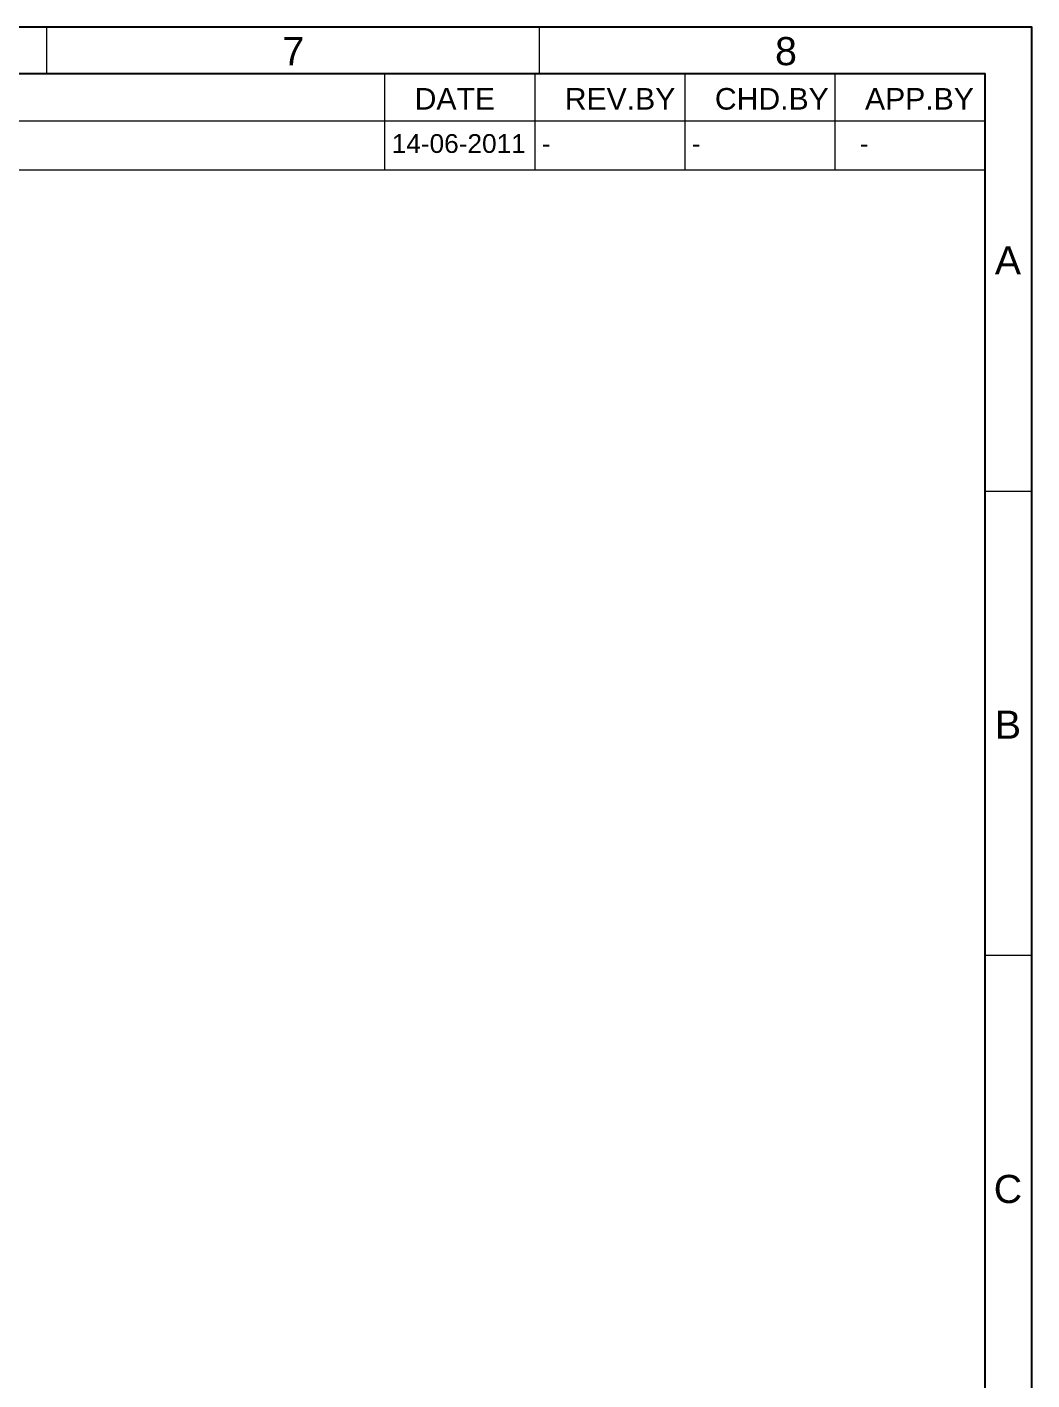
# Model space of a CAD drawing. Header units: inches. Extents: x -115 to 1565, y -604 to 584.
# Drawn here: x 1137 to 1565, y 7 to 584 of the extents above; entities that cross this region are included whole.
import ezdxf

# ---------------------------------------------------------------- set-up
doc = ezdxf.new("R2010")
doc.units = ezdxf.units.IN
doc.header["$LTSCALE"] = 1.209999999999999
doc.header["$MEASUREMENT"] = 0
doc.layers.add('Notes-Text', color=7, linetype='CONTINUOUS')
doc.layers.add('TABLE', color=53, linetype='CONTINUOUS', lineweight=25)
doc.layers.add('Template', color=53, linetype='CONTINUOUS', lineweight=9)
doc.styles.get("Standard").update_dxf_attribs({"font": 'ARIAL.TTF'})

# ---------------------------------------------------------------- blocks, each defined once
blk = doc.blocks.new('A3_Landscape')
at = {"layer": 'TABLE'}
for points in [[(1888.834868650956, -137.596124342245), (2308.834868650956, -137.596124342245), (2308.834868650956, 159.403875657755), (1888.834868650956, 159.403875657755)], [(1893.834868650956, -132.596124342245), (2303.834868650956, -132.596124342245), (2303.834868650956, 154.403875657755), (1893.834868650956, 154.403875657755)]]:
    blk.add_lwpolyline(points, close=True, dxfattribs=at)
at = {"layer": 'Template', "lineweight": 5}
for p, q in [((2203.834868650956, 154.403875657755), (2203.834868650956, 159.403875657755)), ((2256.334868650956, 154.403875657755), (2256.334868650956, 159.403875657755)), ((2308.834868650956, 109.903875657755), (2303.834868650956, 109.903875657755)), ((2308.834868650956, 60.40387565775502), (2303.834868650956, 60.40387565775502))]:
    blk.add_line(p, q, dxfattribs=at)
at = {"layer": 'Template'}
for p, q in [((2239.834868650956, 154.403875657755), (2239.834868650956, 149.403875657755)), ((2255.834868650956, 154.403875657755), (2255.834868650956, 149.403875657755)), ((2271.834868650956, 154.403875657755), (2271.834868650956, 149.403875657755)), ((2287.834868650956, 154.403875657755), (2287.834868650956, 149.403875657755)), ((2303.834868650956, 154.403875657755), (2303.834868650956, 149.403875657755)), ((2103.834868650956, 149.403875657755), (2303.834868650956, 149.403875657755))]:
    blk.add_line(p, q, dxfattribs=at)
at = {"layer": 'Template', "lineweight": 5}
for s, insert, char_height, attachment_point in [('{\\fArial|b0|i0|c0|p34;7}', (2230.120870145451, 158.3382624306257), 3, 2), ('{\\fArial|b0|i0|c0|p34;8}', (2282.620870145451, 158.3382624306257), 3, 2), ('{\\fArial|b0|i0|c0|p34;DATE}', (2243.041892201291, 152.903875657755), 2.299999999999999, 1), ('{\\fArial|b0|i0|c0|p34;REV.BY}', (2259.041892201291, 152.903875657755), 2.299999999999999, 1), ('{\\fArial|b0|i0|c0|p34;CHD.BY}', (2275.041892201291, 152.903875657755), 2.299999999999999, 1), ('{\\fArial|b0|i0|c0|p34;APP.BY}', (2291.041892201291, 152.903875657755), 2.299999999999999, 1), ('{\\fArial|b0|i0|c0|p34;A}', (2306.277178718858, 136.0270467955611), 3, 2), ('{\\fArial|b0|i0|c0|p34;B}', (2306.277178718858, 86.52704679556109), 3, 2), ('{\\fArial|b0|i0|c0|p34;C}', (2306.277178718858, 37.02704679556109), 3, 2)]:
    blk.add_mtext(s, dxfattribs=dict(at, insert=insert, char_height=char_height, attachment_point=attachment_point))

msp = doc.modelspace()

# ---------------------------------------------------------------- linework, layer by layer
at = {"layer": 'Template'}
for p, q in [((1289.084706766217, 544.2565873269928), (1289.084706766217, 523.3239142510321)), ((1353.084706766217, 544.2565873269928), (1353.084706766217, 523.3239142510321)), ((1417.084706766217, 544.2565873269928), (1417.084706766217, 523.3239142510321)), ((1481.084706766217, 544.2565873269928), (1481.084706766217, 523.3239142510321)), ((745.0847067662172, 523.3239142510321), (1545.084704221465, 523.3239142510321))]:
    msp.add_line(p, q, dxfattribs=at)

# ---------------------------------------------------------------- block references
at = {"layer": 'Notes-Text', "lineweight": 5, "xscale": 4, "yscale": 4, "zscale": 4}
msp.add_blockref('A3_Landscape', (-7670.254767837608, -53.35891530402716), dxfattribs=at)

# ---------------------------------------------------------------- texts
at = {"layer": 'Notes-Text', "lineweight": 5, "char_height": 8, "attachment_point": 1}
for s, insert in [('14-06-2011', (1292.131188998886, 538.5883541629807)), ('{\\fArial|b0|i0|c0|p34;-}', (1356.131188998885, 538.5883541629807)), ('{\\fArial|b0|i0|c0|p34;-}', (1420.131188998885, 538.5883541629807)), ('{\\fArial|b0|i0|c0|p34;-}', (1491.691025241299, 538.5883541629822))]:
    msp.add_mtext(s, dxfattribs=dict(at, insert=insert))

doc.saveas('drawing.dxf')
